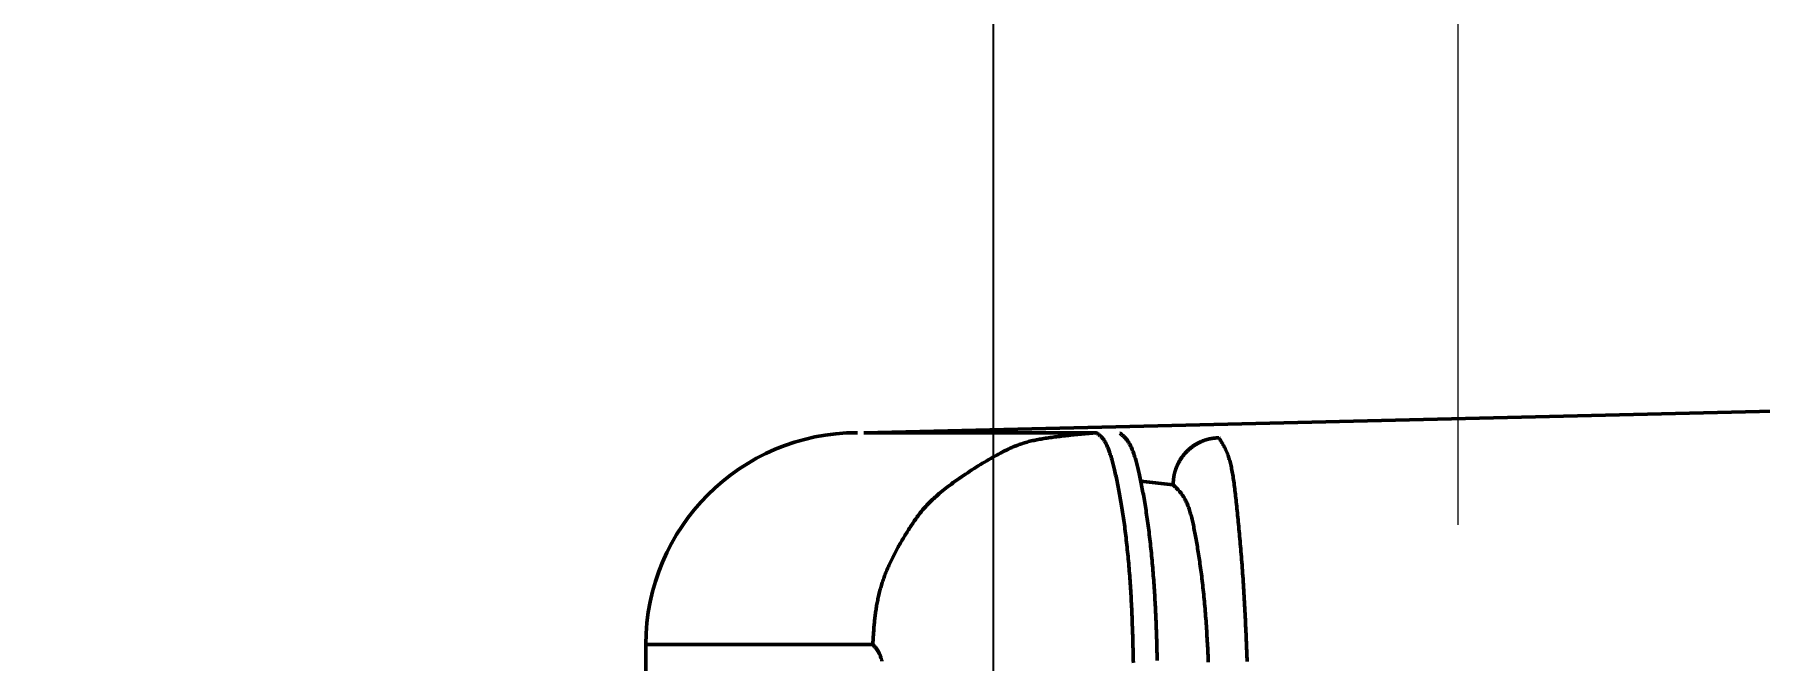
# Model space of a CAD drawing. Header units: millimetres. Extents: x -6033 to 120673, y -4970 to 90533.
# Drawn here: x 87060 to 87096.68, y 68835.65 to 68848.95 of the extents above; entities that cross this region are included whole.
import ezdxf
from ezdxf.enums import TextEntityAlignment as Align

# ---------------------------------------------------------------- set-up
doc = ezdxf.new("R2010")
doc.units = ezdxf.units.MM
doc.layers.get('DefPoints').update_dxf_attribs({"color": 250})
for name, color, linetype, lineweight in [('_ACM-A-ANNO-DIMS-c', 2, 'Continuous', 18), ('I-AR$0$I-SCOPE', 252, 'Continuous', 35), ('I-PLAN$0$_ACM-A-WALL-HACH', 251, 'Continuous', 9)]:
    doc.layers.add(name, color=color, linetype=linetype, lineweight=lineweight)
for name, color, linetype in [('I-CEILING$0$I-RCP-AIR', 64, 'Continuous'), ('I-CEILING$0$RC-Hatch【天花填充】', 251, 'Continuous'), ('I-FLOOR$0$I-FC-HATCH', 8, 'Continuous'), ('地坪', 7, 'Continuous'), ('天花', 7, 'Continuous')]:
    doc.layers.add(name, color=color, linetype=linetype)
doc.styles.add('_ACM-G-NOTES', font='arial.ttf')
doc.styles.add('I-CEILING$0$黑体', font='simhei.ttf', dxfattribs={"height": 600})
doc.dimstyles.new('_ACM-DIM-A_50', dxfattribs={"dimscale": 50, "dimtxt": 2.5, "dimasz": 1, "dimexe": 1.5, "dimexo": 1, "dimgap": 1, "dimtad": 1, "dimdec": 0, "dimrnd": 5, "dimzin": 1, "dimdsep": 46, "dimtxsty": '_ACM-G-NOTES', "dimblk": 'ARCHTICK', "dimcen": 2.5, "dimclrd": 256, "dimclre": 256, "dimclrt": 256, "dimadec": 3, "dimazin": 0, "dimtfac": 1, "dimtdec": 0, "dimtix": 1, "dimtmove": 0, "dimatfit": 3, "dimldrblk": 'DOTSMALL', "dimfxl": 5, "dimfxlon": 1, "dimlwd": 18, "dimlwe": 18, "dimarcsym": 0})

# ---------------------------------------------------------------- blocks, each defined once
blk = doc.blocks.new('I-AR')
at = {"layer": 'I-AR$0$I-SCOPE'}
h = blk.add_hatch(dxfattribs=at)
h.set_pattern_fill('ANSI31', color=256, scale=200)
h.paths.add_polyline_path([(63300, 72640), (66630, 72640), (66630, 70889.383), (90600, 70890), (90600, 66390), (96650, 66390), (96650, 24876.398), (18340, 24876.398), (18340, 66390), (48090, 66390), (48090, 72640), (51400, 72640), (51400, 72649.887), (52869.5, 72649.887), (52869.5, 72640), (55240, 72640), (55240, 72790), (59460, 72790), (59460, 72640), (61830.5, 72640), (61830.5, 72649.887), (63300, 72649.887)], flags=16)
h.paths.add_polyline_path([(7330, 0), (7330, -1770), (11180, -1770), (11180, 0), (18450, 0), (18450, 2900), (27550, 2900), (27550, 18090), (37037.331, 18090), (37037.331, 17350), (96200, 17350), (96200, 18120), (114640, 18120), (114640, 84500), (0, 84500), (0, 0)])
blk = doc.blocks.new('I-PLAN')
at = {"layer": 'I-PLAN$0$_ACM-A-WALL-HACH'}
h = blk.add_hatch(dxfattribs=at)
h.set_pattern_fill('ANSI31', color=256, scale=10, angle=45)
h.paths.add_polyline_path([(88260, 70790), (88260, 70890), (88030, 70890), (88030, 70790), (88230, 70790)], flags=17)
h.paths.add_polyline_path([(79671.546, 69390), (78155, 69390), (78155, 68990), (77955, 68990), (77955, 69590), (79671.546, 69590)], flags=17)
h.paths.add_polyline_path([(80271.546, 69390), (80271.546, 69590), (80780, 69590), (80780, 68990), (80580, 68990), (80580, 69390)], flags=17)
h.paths.add_polyline_path([(74580, 69590), (73930, 69590), (73930, 69390), (74580, 69390)])
h.paths.add_polyline_path([(68780, 69590), (69430, 69590), (69430, 69390), (68780, 69390)])
h.paths.add_polyline_path([(87280, 66490), (87480, 66490), (87480, 66390), (87280, 66390)])
h.paths.add_polyline_path([(82180, 68990), (82180, 69390), (84230, 69390), (84230, 66490), (84430, 66490), (84430, 69390), (85280, 69390), (85280, 69590), (81980, 69590), (81980, 68990)])
h.paths.add_polyline_path([(87480, 67390), (87480, 69390), (88280, 69390), (88280, 69590), (88080, 69590), (86480, 69590), (86480, 69390), (87280, 69390), (87280, 67390)], flags=17)
h.paths.add_polyline_path([(72130, 68170), (72130, 66490), (72330, 66490), (72330, 67870), (73130, 67870), (73130, 68070), (72330, 68070), (72330, 68170)])
h.paths.add_polyline_path([(71230, 68170), (71230, 66390), (71030, 66390), (71030, 67870), (70230, 67870), (70230, 68070), (71030, 68070), (71030, 68170)])
h.paths.add_polyline_path([(72130, 69070), (72330, 69070), (72330, 69390), (73030, 69390), (73030, 69590), (72130, 69590)])
h.paths.add_polyline_path([(71230, 69070), (71030, 69070), (71030, 69390), (70330, 69390), (70330, 69590), (71230, 69590)])
h.paths.add_polyline_path([(67800, 69490), (67830, 69490), (67830, 69590), (67800, 69590)], flags=17)
h.paths.add_polyline_path([(76755, 69590), (75180, 69590), (75180, 69390), (75330, 69390), (75330, 66390), (75530, 66390), (75530, 69390), (76555, 69390), (76555, 68990), (76755, 68990)])
h.paths.add_polyline_path([(68180, 69590), (68180, 69390), (68030, 69390), (68030, 66520), (67780, 66520), (67780, 66390), (67400, 66390), (67400, 66720), (67830, 66720), (67830, 69590)])
edge = h.paths.add_edge_path()
edge.add_line((89860, 70890), (88860, 70890))
edge.add_line((75530, 66520), (84230, 66520))
edge.add_line((75530, 66720), (84230, 66720))
blk = doc.blocks.new('I-CEILING$0$RPK-22-40FSNQS')
at = {"color": 0, "lineweight": 50}
for p, q in [((-389.991054, -65.5095), (-386.749992, -202.361802)), ((-385.716208, -196.4819), (-385.642776, -195.787976)), ((-386.749992, -202.361802), (-386.749992, -197.42457)), ((-382.25002, -206.998134), (-382.25002, -202.173078)), ((-382.25002, -206.998134), (-373.732694, -206.998134))]:
    blk.add_line(p, q, dxfattribs=at)
for points in [[(-381.888018, -194.213964), (-381.942742, -194.215942), (-381.99828, -194.217992), (-382.054592, -194.220112), (-382.11163, -194.222306), (-382.16935, -194.224572), (-382.227706, -194.22691), (-382.286654, -194.22932), (-382.34615, -194.231804), (-382.406148, -194.23436), (-382.466604, -194.236988), (-382.527472, -194.23969), (-382.588706, -194.242466), (-382.650264, -194.245316), (-382.712098, -194.248238), (-382.774166, -194.251236), (-382.836422, -194.254306), (-382.89882, -194.25745), (-382.961316, -194.26067), (-383.023864, -194.263962), (-383.086422, -194.26733), (-383.148942, -194.270774), (-383.21138, -194.274292), (-383.273692, -194.277884), (-383.335832, -194.281552), (-383.397756, -194.285296), (-383.459416, -194.289114), (-383.520772, -194.293008), (-383.581776, -194.29698), (-383.642384, -194.301026), (-383.702556, -194.305148), (-383.762282, -194.309342), (-383.821554, -194.313606), (-383.880368, -194.317934), (-383.938714, -194.322324), (-383.99659, -194.32677), (-384.053988, -194.331272), (-384.110902, -194.335822), (-384.167326, -194.34042), (-384.223254, -194.34506), (-384.27868, -194.34974), (-384.333598, -194.354456), (-384.388002, -194.359202), (-384.441886, -194.363976), (-384.495242, -194.368776), (-384.548068, -194.373594), (-384.600352, -194.37843), (-384.652094, -194.38328), (-384.703284, -194.388138), (-384.753918, -194.393002), (-384.803988, -194.397868), (-384.85349, -194.402734), (-384.902416, -194.407592), (-384.95076, -194.412442), (-384.998518, -194.41728), (-385.045682, -194.4221), (-385.092248, -194.4269), (-385.138208, -194.431676), (-385.183554, -194.436424), (-385.228284, -194.441142), (-385.271886, -194.445772), (-385.314878, -194.45038), (-385.357256, -194.454978), (-385.399018, -194.459576), (-385.440162, -194.464186), (-385.480688, -194.46882), (-385.520592, -194.473492), (-385.559874, -194.47821), (-385.59853, -194.482986), (-385.636558, -194.487834), (-385.673958, -194.492764), (-385.710728, -194.49779), (-385.746864, -194.50292), (-385.782366, -194.50817), (-385.817232, -194.513548), (-385.851458, -194.519066), (-385.885044, -194.524738), (-385.917988, -194.530574), (-385.950286, -194.536586), (-385.98194, -194.542788), (-386.012944, -194.549186), (-386.043298, -194.555798), (-386.072998, -194.562632), (-386.102046, -194.5697), (-386.130438, -194.577014), (-386.15817, -194.584586), (-386.185244, -194.592428), (-386.211656, -194.600552), (-386.237404, -194.60897), (-386.262484, -194.61769), (-386.277538, -194.623194), (-386.292348, -194.628812), (-386.306924, -194.634542), (-386.321274, -194.640378), (-386.335408, -194.646318), (-386.34933, -194.652356), (-386.363052, -194.65849), (-386.376582, -194.664716), (-386.389928, -194.671028), (-386.403098, -194.677424), (-386.4161, -194.6839), (-386.428942, -194.69045), (-386.441636, -194.697072), (-386.454186, -194.70376), (-386.466602, -194.710514), (-386.478892, -194.717326), (-386.491066, -194.724194), (-386.50313, -194.731114), (-386.515094, -194.73808), (-386.526966, -194.745092), (-386.538756, -194.752142), (-386.550468, -194.759228), (-386.562114, -194.766346), (-386.573702, -194.77349), (-386.585238, -194.78066), (-386.596734, -194.78785), (-386.608196, -194.795054), (-386.619632, -194.802272), (-386.631052, -194.809496), (-386.642464, -194.816726)], [(-386.642464, -194.816726), (-386.641972, -194.823106), (-386.641476, -194.829488), (-386.640978, -194.83587), (-386.640474, -194.842248), (-386.639964, -194.848628), (-386.639444, -194.855004), (-386.638916, -194.86138), (-386.638374, -194.867754), (-386.637818, -194.874124), (-386.637246, -194.880492), (-386.636658, -194.886858), (-386.63605, -194.89322), (-386.63542, -194.899578), (-386.63477, -194.905932), (-386.634094, -194.912282), (-386.633394, -194.918628), (-386.632664, -194.92497), (-386.631906, -194.931306), (-386.631116, -194.937638), (-386.630292, -194.943962), (-386.629436, -194.950282), (-386.628542, -194.956596), (-386.62761, -194.962902), (-386.626638, -194.969202), (-386.625624, -194.975494), (-386.624568, -194.98178), (-386.623466, -194.988058), (-386.622318, -194.994328), (-386.621122, -195.000588), (-386.619874, -195.006842), (-386.618576, -195.013086), (-386.617226, -195.01932), (-386.615824, -195.025546), (-386.614372, -195.031762), (-386.612872, -195.037968), (-386.61132, -195.044164), (-386.609722, -195.05035), (-386.608074, -195.056524), (-386.606378, -195.062688), (-386.604636, -195.068842), (-386.602848, -195.074982), (-386.601012, -195.081112), (-386.599132, -195.08723), (-386.597208, -195.093336), (-386.595238, -195.09943), (-386.593224, -195.105512), (-386.591168, -195.11158), (-386.589068, -195.117634), (-386.586926, -195.123676), (-386.584744, -195.129704), (-386.58252, -195.13572), (-386.580256, -195.14172), (-386.57795, -195.147706), (-386.575606, -195.153678), (-386.573224, -195.159634), (-386.570802, -195.165576), (-386.568344, -195.171502), (-386.565848, -195.177412), (-386.563316, -195.183308), (-386.560746, -195.189188), (-386.558142, -195.19505), (-386.555502, -195.200896), (-386.552826, -195.206726), (-386.550114, -195.212538), (-386.547368, -195.218334), (-386.544586, -195.224112), (-386.541768, -195.229872), (-386.538914, -195.235614), (-386.536024, -195.241336), (-386.5331, -195.247042), (-386.53014, -195.252728), (-386.527144, -195.258396), (-386.524112, -195.264046), (-386.521046, -195.269674), (-386.517944, -195.275284), (-386.514806, -195.280874), (-386.511634, -195.286444), (-386.508426, -195.291992), (-386.505182, -195.297522), (-386.501902, -195.30303), (-386.498588, -195.308516), (-386.495238, -195.313982), (-386.491852, -195.319426), (-386.488432, -195.32485), (-386.484976, -195.33025), (-386.481484, -195.335628), (-386.477958, -195.340984), (-386.474396, -195.346318), (-386.4708, -195.351628), (-386.467168, -195.356914), (-386.4635, -195.362178), (-386.459798, -195.367418), (-386.45606, -195.372634), (-386.452288, -195.377828), (-386.44848, -195.382996), (-386.44464, -195.388138), (-386.440764, -195.393258), (-386.436856, -195.398352), (-386.432914, -195.403422), (-386.428938, -195.408466), (-386.424928, -195.413484), (-386.420886, -195.418478), (-386.41681, -195.423444), (-386.412702, -195.428386), (-386.408562, -195.433302), (-386.40439, -195.43819), (-386.400186, -195.443052), (-386.39595, -195.447888), (-386.391682, -195.452696), (-386.387384, -195.457478), (-386.383052, -195.462232), (-386.378692, -195.46696), (-386.3743, -195.471658), (-386.369878, -195.47633), (-386.365424, -195.480972), (-386.360942, -195.485586), (-386.356428, -195.490172), (-386.351886, -195.49473), (-386.347314, -195.499258), (-386.342712, -195.503758), (-386.338082, -195.508228), (-386.333422, -195.512668), (-386.328734, -195.51708), (-386.324018, -195.52146), (-386.319272, -195.525812), (-386.3145, -195.530132), (-386.309698, -195.534422), (-386.30487, -195.538682), (-386.300014, -195.54291), (-386.29513, -195.547106), (-386.290218, -195.551272), (-386.28528, -195.555406), (-386.280316, -195.55951), (-386.275326, -195.56358), (-386.270308, -195.567618), (-386.265264, -195.571624), (-386.260196, -195.575598), (-386.2551, -195.579538), (-386.24998, -195.583446), (-386.244834, -195.587322), (-386.239664, -195.591164), (-386.234468, -195.594972), (-386.229248, -195.598746), (-386.224002, -195.602486), (-386.218734, -195.606192), (-386.21344, -195.609864), (-386.208124, -195.613502), (-386.202784, -195.617104), (-386.19742, -195.620672), (-386.192032, -195.624204), (-386.186622, -195.627702), (-386.181188, -195.631164), (-386.175734, -195.63459), (-386.170256, -195.637982), (-386.164754, -195.641336), (-386.159232, -195.644658), (-386.15369, -195.647942), (-386.148124, -195.651192), (-386.142538, -195.654406), (-386.136932, -195.657586), (-386.131304, -195.66073), (-386.125656, -195.663838), (-386.119988, -195.66691), (-386.1143, -195.669948), (-386.108592, -195.67295), (-386.102866, -195.675918), (-386.097118, -195.678848), (-386.091354, -195.681744), (-386.08557, -195.684606), (-386.079768, -195.687432), (-386.073948, -195.690222), (-386.06811, -195.692976), (-386.062254, -195.695696), (-386.05638, -195.69838), (-386.05049, -195.70103), (-386.044582, -195.703644), (-386.038658, -195.706222), (-386.032718, -195.708764), (-386.02676, -195.711272), (-386.020788, -195.713746), (-386.0148, -195.716182), (-386.008796, -195.718584), (-386.002776, -195.720948), (-385.996742, -195.723276), (-385.990694, -195.725566), (-385.98463, -195.727818), (-385.978552, -195.730032), (-385.97246, -195.732206), (-385.966356, -195.734342), (-385.960236, -195.736436), (-385.954104, -195.738488), (-385.947958, -195.740502), (-385.941802, -195.742472), (-385.93563, -195.7444), (-385.929448, -195.746284), (-385.923254, -195.748126), (-385.917048, -195.749922), (-385.91083, -195.751676), (-385.904602, -195.753382), (-385.898362, -195.755044), (-385.892112, -195.75666), (-385.88585, -195.758228), (-385.87958, -195.75975), (-385.873298, -195.761224), (-385.867008, -195.762648), (-385.860708, -195.764024), (-385.854398, -195.765352), (-385.84808, -195.766628), (-385.841752, -195.767854), (-385.835418, -195.769028), (-385.829074, -195.770152), (-385.822722, -195.771226), (-385.816364, -195.77225), (-385.809998, -195.773228), (-385.803624, -195.774162), (-385.797244, -195.775054), (-385.790856, -195.775902), (-385.784462, -195.776712), (-385.778064, -195.777484), (-385.771658, -195.778218), (-385.765248, -195.77892), (-385.758832, -195.779586), (-385.752412, -195.780224), (-385.745986, -195.780832), (-385.739556, -195.781412), (-385.733124, -195.781966), (-385.726686, -195.782496), (-385.720244, -195.783004), (-385.7138, -195.78349), (-385.707352, -195.783958), (-385.700902, -195.784408), (-385.69445, -195.784844), (-385.687996, -195.785266), (-385.68154, -195.785676), (-385.67508, -195.786074), (-385.668622, -195.786464), (-385.66216, -195.786848), (-385.6557, -195.787226), (-385.649238, -195.787602), (-385.642776, -195.787976)], [(-385.642776, -195.787976), (-385.633854, -195.7788), (-385.624924, -195.76963), (-385.615974, -195.760468), (-385.606994, -195.751318), (-385.597974, -195.742186), (-385.588902, -195.733076), (-385.579772, -195.723992), (-385.570572, -195.714938), (-385.561292, -195.705918), (-385.551922, -195.696936), (-385.54245, -195.688), (-385.53287, -195.67911), (-385.52317, -195.670272), (-385.51334, -195.66149), (-385.50337, -195.652768), (-385.493248, -195.644112), (-385.482968, -195.635524), (-385.472518, -195.62701), (-385.461888, -195.618574), (-385.451066, -195.610222), (-385.440046, -195.601954), (-385.428816, -195.593778), (-385.417364, -195.585696), (-385.405684, -195.577714), (-385.393764, -195.569836), (-385.381592, -195.562066), (-385.369162, -195.554408), (-385.35646, -195.546866), (-385.34348, -195.539446), (-385.330208, -195.532152), (-385.310294, -195.52173), (-385.289744, -195.511576), (-385.268566, -195.50168), (-385.246762, -195.492034), (-385.224338, -195.482626), (-385.2013, -195.473448), (-385.177652, -195.464492), (-385.1534, -195.455748), (-385.128548, -195.447206), (-385.1031, -195.438858), (-385.077064, -195.430694), (-385.050442, -195.422704), (-385.023242, -195.414882), (-384.995466, -195.407214), (-384.96712, -195.399694), (-384.93821, -195.392312), (-384.90874, -195.385058), (-384.878714, -195.377926), (-384.84814, -195.370902), (-384.81702, -195.36398), (-384.785362, -195.357148), (-384.753168, -195.3504), (-384.720444, -195.343726), (-384.687196, -195.337116), (-384.653428, -195.33056), (-384.619146, -195.324048), (-384.584354, -195.317574), (-384.549056, -195.311128), (-384.51326, -195.304698), (-384.476968, -195.298278), (-384.440186, -195.29186), (-384.402916, -195.285444), (-384.365156, -195.279036), (-384.32691, -195.272638), (-384.288178, -195.266254), (-384.24896, -195.25989), (-384.209256, -195.253548), (-384.16907, -195.247232), (-384.1284, -195.240946), (-384.087248, -195.234692), (-384.045614, -195.228478), (-384.003498, -195.222304), (-383.960904, -195.216176), (-383.91783, -195.210096), (-383.87428, -195.20407), (-383.83025, -195.1981), (-383.785744, -195.19219), (-383.740764, -195.186344), (-383.695306, -195.180568), (-383.649376, -195.174862), (-383.602972, -195.169234), (-383.556096, -195.163684), (-383.508748, -195.158218), (-383.46093, -195.152838), (-383.412642, -195.14755), (-383.363884, -195.142356), (-383.314656, -195.137262), (-383.264962, -195.13227), (-383.214802, -195.127384), (-383.164176, -195.122608), (-383.113092, -195.117946), (-383.061592, -195.113398), (-383.009722, -195.108962), (-382.957532, -195.104638), (-382.90507, -195.100426), (-382.852384, -195.096328), (-382.799522, -195.092338), (-382.746534, -195.088462), (-382.693464, -195.084694), (-382.640364, -195.081036), (-382.58728, -195.077488), (-382.534262, -195.07405), (-382.481356, -195.070718), (-382.428612, -195.067496), (-382.376078, -195.064382), (-382.323802, -195.061374), (-382.271832, -195.058472), (-382.220214, -195.055678), (-382.169, -195.05299), (-382.118238, -195.050406), (-382.067972, -195.047928), (-382.018256, -195.045552), (-381.969132, -195.043282), (-381.920654, -195.041116), (-381.872866, -195.039052)], [(-381.906982, -196.126914), (-381.955036, -196.12791), (-382.003154, -196.128936), (-382.051338, -196.129998), (-382.0996, -196.131098), (-382.147944, -196.132242), (-382.19638, -196.133432), (-382.244916, -196.134672), (-382.293558, -196.135966), (-382.342314, -196.13732), (-382.391192, -196.138734), (-382.4402, -196.140216), (-382.489344, -196.141766), (-382.538632, -196.143392), (-382.588074, -196.145094), (-382.637674, -196.146878), (-382.687444, -196.148746), (-382.737386, -196.150706), (-382.787514, -196.152758), (-382.83783, -196.154906), (-382.888344, -196.157156), (-382.939064, -196.15951), (-382.989998, -196.161974), (-383.041152, -196.16455), (-383.09253, -196.167242), (-383.144114, -196.17005), (-383.195886, -196.172972), (-383.24782, -196.176012), (-383.2999, -196.179164), (-383.352102, -196.18243), (-383.404406, -196.18581), (-383.456788, -196.189302), (-383.50923, -196.192908), (-383.56171, -196.196624), (-383.614206, -196.200454), (-383.666698, -196.204392), (-383.719164, -196.208442), (-383.771582, -196.212602), (-383.823932, -196.21687), (-383.876192, -196.221248), (-383.928342, -196.225734), (-383.980362, -196.230326), (-384.032226, -196.235028), (-384.083918, -196.239834), (-384.135412, -196.244748), (-384.186692, -196.249768), (-384.237732, -196.254892), (-384.288514, -196.260122), (-384.339016, -196.265456), (-384.389218, -196.270894), (-384.439096, -196.276434), (-384.48863, -196.282076), (-384.537798, -196.287822), (-384.586582, -196.293668), (-384.63496, -196.299616), (-384.682928, -196.305662), (-384.730484, -196.311804), (-384.777624, -196.318038), (-384.824346, -196.324364), (-384.870648, -196.330776), (-384.916526, -196.337274), (-384.961978, -196.343854), (-385.007, -196.350512), (-385.05159, -196.35725), (-385.095746, -196.36406), (-385.139464, -196.37094), (-385.182744, -196.377892), (-385.22558, -196.384908), (-385.26797, -196.391988), (-385.309914, -196.399128), (-385.351404, -196.406326), (-385.392442, -196.41358), (-385.433024, -196.420886), (-385.473148, -196.428242), (-385.512808, -196.435644), (-385.552006, -196.443092), (-385.590734, -196.45058), (-385.628994, -196.458108), (-385.666782, -196.465674), (-385.704092, -196.473272), (-385.740926, -196.4809), (-385.777278, -196.488558), (-385.813148, -196.49624), (-385.84853, -196.503946), (-385.88001, -196.510912), (-385.911082, -196.517904), (-385.941738, -196.524926), (-385.971966, -196.531986), (-386.001758, -196.539096), (-386.031102, -196.546258), (-386.059988, -196.553484), (-386.088408, -196.56078), (-386.116352, -196.568156), (-386.14381, -196.575614), (-386.17077, -196.583168), (-386.197224, -196.590822), (-386.22316, -196.598584), (-386.248572, -196.606464), (-386.273446, -196.614466), (-386.297774, -196.622602), (-386.321548, -196.630876), (-386.344754, -196.639298), (-386.367384, -196.647874), (-386.389428, -196.656614), (-386.410878, -196.665522), (-386.43172, -196.67461), (-386.451948, -196.683882), (-386.47155, -196.693348), (-386.490516, -196.703016), (-386.508838, -196.712892), (-386.526502, -196.722984), (-386.543504, -196.7333), (-386.559828, -196.743848), (-386.575468, -196.754636), (-386.582362, -196.75963), (-386.589116, -196.764672), (-386.595734, -196.769762), (-386.602224, -196.774898), (-386.608588, -196.78008), (-386.614834, -196.785304), (-386.620962, -196.790568), (-386.626982, -196.795872), (-386.632894, -196.801214), (-386.638706, -196.80659), (-386.644424, -196.812002), (-386.650048, -196.817446), (-386.655586, -196.82292), (-386.661044, -196.828424), (-386.666424, -196.833956), (-386.671732, -196.839512), (-386.676972, -196.845094), (-386.682152, -196.850696), (-386.687272, -196.85632), (-386.69234, -196.861962), (-386.69736, -196.86762), (-386.702336, -196.873296), (-386.707274, -196.878984), (-386.71218, -196.884684), (-386.717056, -196.890394), (-386.721906, -196.896114), (-386.72674, -196.90184), (-386.731558, -196.90757), (-386.736366, -196.913304), (-386.74117, -196.91904)], [(-381.861598, -196.632236), (-381.91947, -196.633624), (-381.977296, -196.635038), (-382.035072, -196.636476), (-382.092788, -196.637948), (-382.150436, -196.639452), (-382.208012, -196.640996), (-382.265506, -196.642584), (-382.322912, -196.644216), (-382.380222, -196.6459), (-382.437428, -196.647638), (-382.494524, -196.649434), (-382.5515, -196.651292), (-382.608352, -196.653214), (-382.66507, -196.655208), (-382.721648, -196.657274), (-382.778078, -196.65942), (-382.834354, -196.661644), (-382.890466, -196.663956), (-382.946408, -196.666356), (-383.002174, -196.668848), (-383.057754, -196.671438), (-383.113142, -196.674128), (-383.168332, -196.676924), (-383.223312, -196.679826), (-383.27808, -196.682842), (-383.332626, -196.685974), (-383.386946, -196.68922), (-383.441034, -196.69258), (-383.494886, -196.696054), (-383.548498, -196.699642), (-383.601864, -196.70334), (-383.654978, -196.70715), (-383.707838, -196.71107), (-383.760436, -196.7151), (-383.81277, -196.719238), (-383.864832, -196.723484), (-383.91662, -196.727836), (-383.96813, -196.732294), (-384.019354, -196.736856), (-384.070288, -196.741524), (-384.120928, -196.746294), (-384.171268, -196.751166), (-384.221306, -196.75614), (-384.271034, -196.761214), (-384.320448, -196.76639), (-384.369544, -196.771662), (-384.418316, -196.777034), (-384.46676, -196.782504), (-384.514872, -196.788068), (-384.562644, -196.79373), (-384.610074, -196.799484), (-384.657156, -196.805334), (-384.703886, -196.811276), (-384.75026, -196.81731), (-384.79627, -196.823434), (-384.841914, -196.82965), (-384.887188, -196.835954), (-384.932088, -196.842346), (-384.976612, -196.848822), (-385.020756, -196.855382), (-385.064518, -196.862024), (-385.107894, -196.868748), (-385.15088, -196.87555), (-385.193476, -196.882428), (-385.235674, -196.889384), (-385.277474, -196.896412), (-385.318874, -196.903512), (-385.359868, -196.910684), (-385.400454, -196.917924), (-385.440628, -196.925232), (-385.480388, -196.932606), (-385.519732, -196.940044), (-385.558654, -196.947544), (-385.597152, -196.955104), (-385.635224, -196.962724), (-385.672866, -196.970402), (-385.710074, -196.978136), (-385.746844, -196.985922), (-385.783178, -196.993764), (-385.819066, -197.001654), (-385.85451, -197.009596), (-385.889504, -197.017584), (-385.924046, -197.025618), (-385.958132, -197.033698), (-385.99176, -197.041818), (-386.020464, -197.048876), (-386.04881, -197.05597), (-386.076784, -197.06311), (-386.104374, -197.070302), (-386.131566, -197.077552), (-386.158346, -197.084866), (-386.184704, -197.092254), (-386.210624, -197.09972), (-386.236096, -197.107272), (-386.261102, -197.114918), (-386.285634, -197.122664), (-386.309674, -197.130516), (-386.333214, -197.138482), (-386.356236, -197.14657), (-386.378732, -197.154784), (-386.400684, -197.163134), (-386.422082, -197.171626), (-386.44291, -197.180266), (-386.463158, -197.18906), (-386.482812, -197.198018), (-386.501858, -197.207144), (-386.520284, -197.216448), (-386.538076, -197.225934), (-386.555222, -197.23561), (-386.571708, -197.245482), (-386.58752, -197.25556), (-386.602646, -197.265846), (-386.617072, -197.276352), (-386.630786, -197.287082), (-386.643776, -197.298044), (-386.648194, -197.301978), (-386.652524, -197.30594), (-386.656768, -197.309932), (-386.660928, -197.313948), (-386.665008, -197.317992), (-386.66901, -197.32206), (-386.67294, -197.326152), (-386.676798, -197.330268), (-386.680588, -197.334404), (-386.684314, -197.338562), (-386.687978, -197.34274), (-386.691584, -197.346936), (-386.695134, -197.35115), (-386.698632, -197.355382), (-386.702082, -197.359628), (-386.705484, -197.36389), (-386.708844, -197.368166), (-386.712162, -197.372456), (-386.715444, -197.376756), (-386.718694, -197.381068), (-386.72191, -197.38539), (-386.7251, -197.38972), (-386.728266, -197.39406), (-386.73141, -197.398406), (-386.734534, -197.402758), (-386.737644, -197.407114), (-386.740742, -197.411474), (-386.74383, -197.415838), (-386.746912, -197.420204), (-386.749992, -197.42457)], [(-382.25002, -202.173078), (-382.278708, -202.171342), (-382.307394, -202.169598), (-382.336082, -202.16784), (-382.364766, -202.166056), (-382.393452, -202.164242), (-382.422134, -202.162388), (-382.450814, -202.160488), (-382.479492, -202.158532), (-382.508166, -202.156512), (-382.536838, -202.154422), (-382.565506, -202.152254), (-382.59417, -202.15), (-382.62283, -202.14765), (-382.651486, -202.145198), (-382.680136, -202.142636), (-382.70878, -202.139956), (-382.73742, -202.13715), (-382.766052, -202.134212), (-382.79468, -202.13113), (-382.823298, -202.1279), (-382.851912, -202.124512), (-382.880516, -202.120958), (-382.909114, -202.117232), (-382.937702, -202.113324), (-382.966282, -202.109228), (-382.994854, -202.104936), (-383.023416, -202.100438), (-383.051968, -202.095728), (-383.08051, -202.090796), (-383.109042, -202.085638), (-383.137562, -202.080244), (-383.166072, -202.074614), (-383.194572, -202.068746), (-383.22306, -202.062638), (-383.251536, -202.056292), (-383.280002, -202.049704), (-383.308456, -202.042876), (-383.3369, -202.035804), (-383.36533, -202.02849), (-383.39375, -202.02093), (-383.422156, -202.013126), (-383.450552, -202.005076), (-383.478934, -201.996778), (-383.507306, -201.988234), (-383.535664, -201.97944), (-383.56401, -201.970396), (-383.592344, -201.9611), (-383.620664, -201.951554), (-383.648972, -201.941756), (-383.677268, -201.931704), (-383.70555, -201.921398), (-383.733818, -201.910836), (-383.762074, -201.900018), (-383.790316, -201.888944), (-383.818544, -201.87761), (-383.84676, -201.86602), (-383.87496, -201.854168), (-383.903148, -201.842056), (-383.931322, -201.829682), (-383.95948, -201.817044), (-383.987624, -201.804146), (-384.015746, -201.790996), (-384.04384, -201.777604), (-384.071896, -201.763978), (-384.099908, -201.750134), (-384.12787, -201.736078), (-384.155772, -201.721822), (-384.183608, -201.707378), (-384.21137, -201.692756), (-384.23905, -201.677966), (-384.266642, -201.66302), (-384.294136, -201.647926), (-384.321528, -201.632696), (-384.348808, -201.617342), (-384.37597, -201.601872), (-384.403006, -201.5863), (-384.429908, -201.570634), (-384.45667, -201.554884), (-384.483282, -201.539064), (-384.509738, -201.523182), (-384.536032, -201.50725), (-384.562154, -201.491276), (-384.588098, -201.475274), (-384.613856, -201.459252), (-384.63942, -201.443224), (-384.664784, -201.427196), (-384.68994, -201.411184), (-384.71488, -201.395194), (-384.739598, -201.379238), (-384.764084, -201.363326), (-384.788336, -201.347464), (-384.812374, -201.331614), (-384.836214, -201.31574), (-384.859878, -201.2998), (-384.88339, -201.283754), (-384.906768, -201.267558), (-384.930034, -201.251176), (-384.95321, -201.234564), (-384.976316, -201.217684), (-384.999372, -201.200492), (-385.022402, -201.18295), (-385.045424, -201.165018), (-385.06846, -201.146652), (-385.091532, -201.127814), (-385.11466, -201.108462), (-385.137866, -201.088558), (-385.161168, -201.068058), (-385.184592, -201.046924), (-385.208154, -201.025114), (-385.231878, -201.002586), (-385.255786, -200.979302), (-385.279896, -200.95522), (-385.30423, -200.9303), (-385.32881, -200.9045), (-385.353656, -200.877782), (-385.378788, -200.850102), (-385.40423, -200.821422), (-385.430002, -200.7917), (-385.456124, -200.760896), (-385.482618, -200.72897), (-385.511034, -200.69398), (-385.539844, -200.657768), (-385.568996, -200.62041), (-385.59845, -200.581982), (-385.628154, -200.542562), (-385.658064, -200.502224), (-385.688134, -200.461046), (-385.718314, -200.419106), (-385.748562, -200.37648), (-385.778828, -200.333244), (-385.809066, -200.289474), (-385.83923, -200.24525), (-385.869274, -200.200644), (-385.89915, -200.155736), (-385.928812, -200.110602), (-385.958212, -200.065318), (-385.987306, -200.01996), (-386.016048, -199.974606), (-386.044388, -199.929332), (-386.07228, -199.884216), (-386.09968, -199.839334), (-386.126538, -199.79476), (-386.15281, -199.750574), (-386.178448, -199.706852), (-386.203408, -199.66367), (-386.22764, -199.621106), (-386.251098, -199.579234), (-386.273736, -199.538134), (-386.295508, -199.49788), (-386.316368, -199.458548), (-386.335544, -199.42163), (-386.353858, -199.385586), (-386.371338, -199.350372), (-386.38801, -199.315938), (-386.4039, -199.282234), (-386.419034, -199.249212), (-386.433442, -199.216822), (-386.447148, -199.185016), (-386.46018, -199.153746), (-386.472566, -199.122962), (-386.484328, -199.092614), (-386.495498, -199.062656), (-386.5061, -199.033036), (-386.516162, -199.003708), (-386.52571, -198.974622), (-386.534772, -198.94573), (-386.543372, -198.91698), (-386.55154, -198.888326), (-386.5593, -198.859718), (-386.56668, -198.831108), (-386.573708, -198.802446), (-386.58041, -198.773684), (-386.58681, -198.744774), (-386.592938, -198.715666), (-386.598822, -198.68631), (-386.604484, -198.656658), (-386.609954, -198.626662), (-386.615258, -198.596272), (-386.620424, -198.56544), (-386.625478, -198.534118), (-386.63044, -198.502266), (-386.635322, -198.469892), (-386.640122, -198.437014), (-386.644846, -198.40365), (-386.649496, -198.369818), (-386.654076, -198.335536), (-386.658586, -198.300822), (-386.66303, -198.265694), (-386.667412, -198.23017), (-386.671734, -198.19427), (-386.676, -198.158008), (-386.68021, -198.121404), (-386.68437, -198.084476), (-386.68848, -198.047242), (-386.692546, -198.00972), (-386.69657, -197.971928), (-386.700552, -197.933884), (-386.704498, -197.895606), (-386.708408, -197.857112), (-386.71229, -197.81842), (-386.71614, -197.779548), (-386.719966, -197.740514), (-386.72377, -197.701336), (-386.727552, -197.662032), (-386.731318, -197.62262), (-386.73507, -197.583118), (-386.73881, -197.543544), (-386.742542, -197.503916), (-386.746268, -197.464252), (-386.749992, -197.42457)], [(-381.898892, -201.979006), (-381.91525, -201.983232), (-381.931242, -201.987588), (-381.946866, -201.992078), (-381.96212, -201.996712), (-381.977002, -202.001492), (-381.99151, -202.00643), (-382.00564, -202.01153), (-382.019388, -202.016798), (-382.032756, -202.022242), (-382.045736, -202.02787), (-382.05833, -202.033686), (-382.066272, -202.037552), (-382.074056, -202.041498), (-382.081688, -202.04552), (-382.089172, -202.049616), (-382.096516, -202.053784), (-382.103722, -202.058018), (-382.1108, -202.06232), (-382.11775, -202.066684), (-382.124582, -202.071108), (-382.131298, -202.07559), (-382.137906, -202.080128), (-382.144412, -202.084716), (-382.150818, -202.089354), (-382.157132, -202.094038), (-382.16336, -202.098766), (-382.169506, -202.103536), (-382.175574, -202.108342), (-382.181572, -202.113186), (-382.187506, -202.118062), (-382.19338, -202.122968), (-382.199198, -202.1279), (-382.204968, -202.132858), (-382.210696, -202.137838), (-382.216384, -202.142836), (-382.22204, -202.147852), (-382.227668, -202.15288), (-382.233274, -202.15792), (-382.238866, -202.162968), (-382.244446, -202.168022), (-382.25002, -202.173078)]]:
    blk.add_lwpolyline(points, dxfattribs=at)
blk.add_arc((-382.250008, -202.498136), 4.5, 180, 270, dxfattribs=at)
blk = doc.blocks.new('I-CEILING')
at = {"layer": 'I-CEILING$0$RC-Hatch【天花填充】'}
h = blk.add_hatch(dxfattribs=at)
h.set_pattern_fill('_USER', color=256, scale=600, double=1, pattern_type=0)
h.set_pattern_definition([(0, (81980, 70481.47), (0, 600), []), (90, (81980, 70481.47), (-600, 4e-14), [])])
h.paths.add_polyline_path([(84430, 69390), (85280, 69390), (85280, 69590), (81980, 69590), (81980, 69090), (80780, 69090), (80780, 69590), (77955, 69590), (77955, 69090), (76755, 69090), (76755, 69590), (66630, 69590), (66630, 70790), (88030, 70790), (88030, 69590), (86480, 69590), (86480, 69390), (87280, 69390), (87280, 66390), (85430, 66390), (85430, 66490), (84430, 66490)])
at = {"layer": 'I-CEILING$0$I-RCP-AIR', "rotation": 269.9999999882699}
blk.add_blockref('I-CEILING$0$RPK-22-40FSNQS', (87280, 68453.738, 3000), dxfattribs=at)
at = {"layer": 'I-CEILING$0$I-RCP-AIR', "style": 'I-CEILING$0$黑体'}
for tag, p in [('R', (61966.358, 71748.905)), ('R', (61966.358, 66925.235)), ('R', (51736.068, 63924.766)), ('R', (62976.068, 63924.766)), ('S', (56433.591, 63065))]:
    blk.add_attdef(tag, text='', height=100, dxfattribs=at).set_placement(p, align=Align.MIDDLE_CENTER)
blk = doc.blocks.new('I-FLOOR')
at = {"layer": 'I-FLOOR$0$I-FC-HATCH'}
h = blk.add_hatch(dxfattribs=at)
h.set_pattern_fill('_USER', color=256, scale=600, double=1, pattern_type=0)
h.set_pattern_definition([(0, (85280, 69590), (0, 600), []), (90, (85280, 69590), (-600, 4e-14), [])])
h.paths.add_polyline_path([(84430, 69390), (85280, 69390), (85280, 69590), (81980, 69590), (81980, 69090), (80780, 69090), (80780, 69590), (77955, 69590), (77955, 69090), (76755, 69090), (76755, 69590), (66630, 69590), (66630, 70790), (88030, 70790), (88030, 69590), (86480, 69590), (86480, 69390), (87280, 69390), (87280, 66390), (85430, 66390), (85430, 66490), (84430, 66490)])
blk = doc.blocks.new('_ArchTick')
at = {"color": 0, "linetype": 'ByBlock', "const_width": 0.15}
blk.add_lwpolyline([(-0.5, -0.5), (0.5, 0.5)], dxfattribs=at)
blk = doc.blocks.new('*D236')
at = {"layer": '_ACM-A-ANNO-DIMS-c', "lineweight": 18, "transparency": 16777216}
for p, q in [((86747.261, 69390), (86422.261, 69390)), ((86497.261, 67926.5), (86497.261, 69390)), ((86747.261, 67926.5), (86422.261, 67926.5))]:
    blk.add_line(p, q, dxfattribs=at)
at = {"layer": 'DefPoints', "color": 0, "transparency": 16777216}
for p in [(86497.261, 69390), (87342.05, 69390), (87342.05, 67926.5)]:
    blk.add_point(p, dxfattribs=at)
at = {"layer": '_ACM-A-ANNO-DIMS-c', "lineweight": 18, "transparency": 16777216, "xscale": 50, "yscale": 50, "zscale": 50}
for p, rotation in [((86497.261, 69390), 90), ((86497.261, 67926.5), 270)]:
    blk.add_blockref('_ArchTick', p, dxfattribs=dict(at, rotation=rotation))
at = {"layer": '_ACM-A-ANNO-DIMS-c', "transparency": 16777216, "insert": (86383.439, 68658.25), "char_height": 125, "attachment_point": 5, "rotation": 90, "style": '_ACM-G-NOTES'}
blk.add_mtext('1465', dxfattribs=at)
blk = doc.blocks.new('_DotSmall')
at = {"color": 0, "linetype": 'ByBlock', "const_width": 0.5}
blk.add_lwpolyline([(-0.0625, 0, 1), (0.0625, 0, 1)], format="xyb", close=True, dxfattribs=at)

msp = doc.modelspace()

# ---------------------------------------------------------------- block references
for name in ['I-AR', 'I-PLAN']:
    msp.add_blockref(name, (0, 0))

# ---------------------------------------------------------------- next in the draw order: block references
at = {"layer": '天花'}
msp.add_blockref('I-CEILING', (0, 0), dxfattribs=at)

# ---------------------------------------------------------------- next in the draw order: block references
at = {"layer": '地坪'}
msp.add_blockref('I-FLOOR', (0, 0), dxfattribs=at)

# ---------------------------------------------------------------- next in the draw order: dimensions: what is measured, and where the dimension line sits
at = {"layer": '_ACM-A-ANNO-DIMS-c'}
dim = msp.add_linear_dim(base=(86497.260511325, 69390), p1=(87342.050366476, 67926.5), p2=(87342.050366476, 69390), angle=90, dimstyle='_ACM-DIM-A_50', override={"dimzin": 8}, dxfattribs=at)
dim.commit()
dim.dimension.update_dxf_attribs({"geometry": '*D236', "text_midpoint": (86383.43888786, 68658.25)})

doc.saveas('drawing.dxf')
